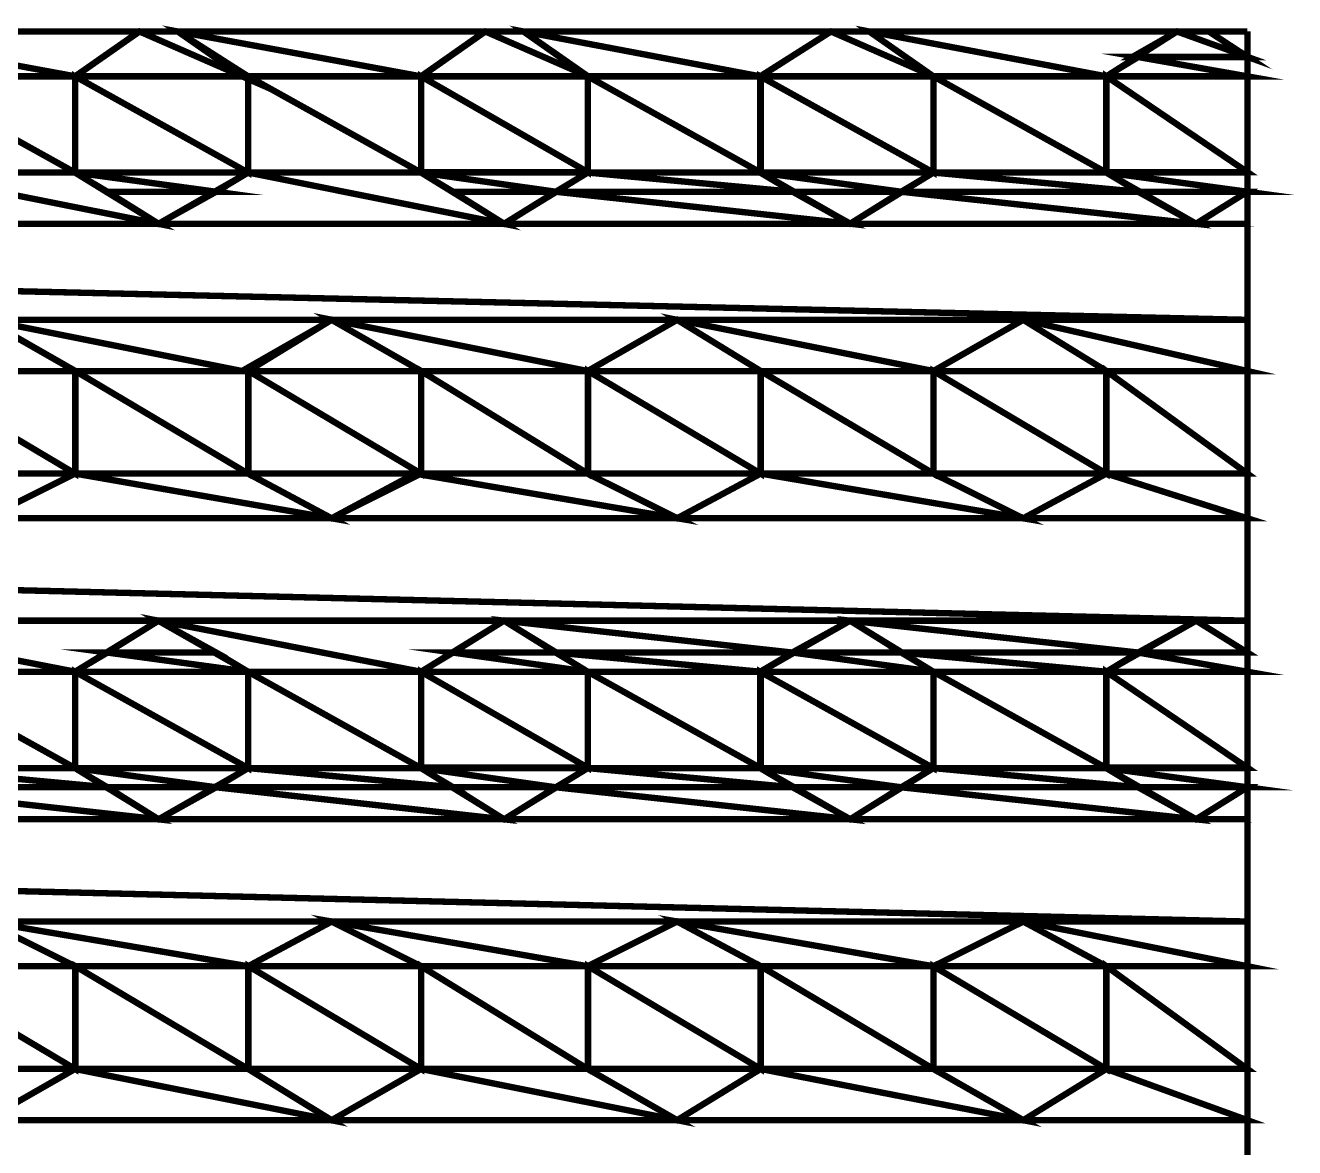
# Model space of a CAD drawing. Header units: metres. Extents: x -593 to 248, y 430 to 1024.
# Drawn here: x -393.83 to -385.42, y 551.01 to 558.44 of the extents above; entities that cross this region are included whole.
import ezdxf

# ---------------------------------------------------------------- set-up
doc = ezdxf.new("R2010")
doc.units = ezdxf.units.M
doc.header["$MEASUREMENT"] = 0
for name, color, linetype in [('C00-00-00-BLACK', 7, 'Continuous'), ('C62-64-65', 252, 'Continuous'), ('C93-95-97', 253, 'Continuous')]:
    doc.layers.add(name, color=color, linetype=linetype)

msp = doc.modelspace()

# ---------------------------------------------------------------- linework, layer by layer
at = {"layer": 'C00-00-00-BLACK', "const_width": 0.0423}
for points in [[(-413.0908, 558.3948), (-385.7358, 558.3948)], [(-393.4988, 558.0978), (-393.0738, 558.3948)], [(-392.8188, 558.3948), (-392.3528, 558.0978)], [(-391.2078, 558.0978), (-390.7848, 558.3948)], [(-390.5268, 558.3948), (-390.1038, 558.0978)], [(-388.9588, 558.0978), (-388.4928, 558.3948)], [(-388.2398, 558.3948), (-387.8148, 558.0978)], [(-386.6698, 558.0978), (-386.2018, 558.3948)], [(-385.9908, 558.3948), (-385.7358, 558.2258)], [(-385.7358, 558.3948), (-385.7358, 544.9138)], [(-393.4988, 558.0978), (-393.4988, 557.4608)], [(-392.3528, 558.0978), (-392.3528, 557.4608)], [(-391.2078, 558.0978), (-391.2078, 557.4608)], [(-390.1038, 558.0978), (-390.1038, 557.4608)], [(-388.9588, 558.0978), (-388.9588, 557.4608)], [(-387.8148, 558.0978), (-387.8148, 557.4608)], [(-386.6698, 558.0978), (-386.6698, 557.4608)], [(-393.4988, 557.4608), (-392.9458, 557.1218)], [(-392.9458, 557.1218), (-392.3528, 557.4608)], [(-391.2078, 557.4608), (-390.6578, 557.1218)], [(-390.6578, 557.1218), (-390.1038, 557.4608)], [(-388.9588, 557.4608), (-388.3668, 557.1218)], [(-388.3668, 557.1218), (-387.8148, 557.4608)], [(-386.6698, 557.4608), (-386.0748, 557.1218)], [(-386.0748, 557.1218), (-385.7358, 557.3338)], [(-394.0918, 556.4858), (-393.4988, 556.1468)], [(-392.3528, 556.1468), (-391.7998, 556.4858)], [(-391.7998, 556.4858), (-391.2078, 556.1468)], [(-390.1038, 556.1468), (-389.5118, 556.4858)], [(-389.5118, 556.4858), (-388.9588, 556.1468)], [(-387.8148, 556.1468), (-387.2198, 556.4858)], [(-387.2198, 556.4858), (-386.6698, 556.1468)], [(-393.4988, 556.1468), (-393.4988, 555.4678)], [(-392.3528, 556.1468), (-392.3528, 555.4678)], [(-391.2078, 556.1468), (-391.2078, 555.4678)], [(-390.1038, 556.1468), (-390.1038, 555.4678)], [(-388.9588, 556.1468), (-388.9588, 555.4678)], [(-387.8148, 556.1468), (-387.8148, 555.4678)], [(-386.6698, 556.1468), (-386.6698, 555.4678)], [(-394.0918, 555.1718), (-393.4988, 555.4678)], [(-392.3528, 555.4678), (-391.7998, 555.1718)], [(-391.7998, 555.1718), (-391.2078, 555.4678)], [(-390.1038, 555.4678), (-389.5118, 555.1718)], [(-389.5118, 555.1718), (-388.9588, 555.4678)], [(-387.8148, 555.4678), (-387.2198, 555.1718)], [(-387.2198, 555.1718), (-386.6698, 555.4678)], [(-393.4988, 554.1558), (-392.9458, 554.4938)], [(-392.9458, 554.4938), (-392.3528, 554.1558)], [(-391.2078, 554.1558), (-390.6578, 554.4938)], [(-390.6578, 554.4938), (-390.1038, 554.1558)], [(-388.9588, 554.1558), (-388.3668, 554.4938)], [(-388.3668, 554.4938), (-387.8148, 554.1558)], [(-386.6698, 554.1558), (-386.0748, 554.4938)], [(-386.0748, 554.4938), (-385.7358, 554.2828)], [(-393.4988, 554.1558), (-393.4988, 553.5178)], [(-392.3528, 554.1558), (-392.3528, 553.5178)], [(-391.2078, 554.1558), (-391.2078, 553.5178)], [(-390.1038, 554.1558), (-390.1038, 553.5178)], [(-388.9588, 554.1558), (-388.9588, 553.5178)], [(-387.8148, 554.1558), (-387.8148, 553.5178)], [(-386.6698, 554.1558), (-386.6698, 553.5178)], [(-393.4988, 553.5178), (-392.9458, 553.1788)], [(-392.9458, 553.1788), (-392.3528, 553.5178)], [(-391.2078, 553.5178), (-390.6578, 553.1788)], [(-390.6578, 553.1788), (-390.1038, 553.5178)], [(-388.9588, 553.5178), (-388.3668, 553.1788)], [(-388.3668, 553.1788), (-387.8148, 553.5178)], [(-386.6698, 553.5178), (-386.0748, 553.1788)], [(-386.0748, 553.1788), (-385.7358, 553.3908)], [(-394.0918, 552.5018), (-393.4988, 552.2058)], [(-392.3528, 552.2058), (-391.7998, 552.5018)], [(-391.7998, 552.5018), (-391.2078, 552.2058)], [(-390.1038, 552.2058), (-389.5118, 552.5018)], [(-389.5118, 552.5018), (-388.9588, 552.2058)], [(-387.8148, 552.2058), (-387.2198, 552.5018)], [(-387.2198, 552.5018), (-386.6698, 552.2058)], [(-393.4988, 552.2058), (-393.4988, 551.5258)], [(-392.3528, 552.2058), (-392.3528, 551.5258)], [(-391.2078, 552.2058), (-391.2078, 551.5258)], [(-390.1038, 552.2058), (-390.1038, 551.5258)], [(-388.9588, 552.2058), (-388.9588, 551.5258)], [(-387.8148, 552.2058), (-387.8148, 551.5258)], [(-386.6698, 552.2058), (-386.6698, 551.5258)], [(-394.0918, 551.1868), (-393.4988, 551.5258)], [(-392.3528, 551.5258), (-391.7998, 551.1868)], [(-391.7998, 551.1868), (-391.2078, 551.5258)], [(-390.1038, 551.5258), (-389.5118, 551.1868)], [(-389.5118, 551.1868), (-388.9588, 551.5258)], [(-387.8148, 551.5258), (-387.2198, 551.1868)], [(-387.2198, 551.1868), (-386.6698, 551.5258)]]:
    msp.add_lwpolyline(points, dxfattribs=at)
at = {"layer": 'C62-64-65', "const_width": 0.0423}
for points in [[(-393.0718, 558.3948), (-392.3928, 558.0978), (-393.4968, 558.0978), (-393.0718, 558.3948)], [(-392.8188, 558.3948), (-393.0718, 558.3948), (-392.3928, 558.0978), (-392.8188, 558.3948)], [(-390.7818, 558.3948), (-390.1018, 558.0978), (-391.2048, 558.0978), (-390.7818, 558.3948)], [(-390.5268, 558.3948), (-390.7818, 558.3948), (-390.1018, 558.0978), (-390.5268, 558.3948)], [(-388.4928, 558.3948), (-387.8148, 558.0978), (-388.9618, 558.0978), (-388.4928, 558.3948)], [(-388.2398, 558.3948), (-388.4928, 558.3948), (-387.8148, 558.0978), (-388.2398, 558.3948)], [(-386.2018, 558.3948), (-385.7328, 558.2258), (-386.4978, 558.2258), (-386.2018, 558.3948)], [(-385.9908, 558.3948), (-386.2018, 558.3948), (-385.7328, 558.2258), (-385.9908, 558.3948)], [(-386.4588, 558.2258), (-385.7358, 558.0978), (-386.6698, 558.0978), (-386.4588, 558.2258)], [(-385.7358, 558.2258), (-386.4588, 558.2258), (-385.7358, 558.0978), (-385.7358, 558.2258)], [(-392.3528, 558.0978), (-393.4988, 558.0978), (-392.3528, 557.4608), (-392.3528, 558.0978)], [(-393.4988, 558.0978), (-392.3528, 557.4608), (-393.4988, 557.4608), (-393.4988, 558.0978)], [(-390.1038, 558.0978), (-391.2078, 558.0978), (-390.1038, 557.4638), (-390.1038, 558.0978)], [(-391.2078, 558.0978), (-390.1038, 557.4638), (-391.2078, 557.4638), (-391.2078, 558.0978)], [(-387.8148, 558.0978), (-388.9618, 558.0978), (-387.8148, 557.4608), (-387.8148, 558.0978)], [(-388.9618, 558.0978), (-387.8148, 557.4608), (-388.9618, 557.4608), (-388.9618, 558.0978)], [(-385.7358, 558.0978), (-386.6698, 558.0978), (-385.7358, 557.4638), (-385.7358, 558.0978)], [(-386.6698, 558.0978), (-385.7358, 557.4638), (-386.6698, 557.4638), (-386.6698, 558.0978)], [(-393.4988, 557.4608), (-392.5648, 557.3338), (-393.2848, 557.3338), (-393.4988, 557.4608)], [(-391.2078, 557.4608), (-390.3158, 557.3338), (-390.9958, 557.3338), (-391.2078, 557.4608)], [(-388.9618, 557.4608), (-388.0278, 557.3338), (-388.7468, 557.3338), (-388.9618, 557.4608)], [(-386.6698, 557.4608), (-386.4588, 557.3338), (-385.7358, 557.3338), (-386.6698, 557.4608)], [(-392.3528, 557.4608), (-393.4988, 557.4608), (-392.5648, 557.3338), (-392.3528, 557.4608)], [(-390.1038, 557.4608), (-391.2078, 557.4608), (-390.3158, 557.3338), (-390.1038, 557.4608)], [(-387.8148, 557.4608), (-388.9618, 557.4608), (-388.0278, 557.3338), (-387.8148, 557.4608)], [(-386.6698, 557.4608), (-385.7358, 557.4608), (-385.7358, 557.3338), (-386.6698, 557.4608)], [(-393.2848, 557.3338), (-392.5648, 557.3338), (-392.9458, 557.1218), (-393.2848, 557.3338)], [(-390.9958, 557.3338), (-390.3158, 557.3338), (-390.6578, 557.1218), (-390.9958, 557.3338)], [(-388.7468, 557.3338), (-388.0278, 557.3338), (-388.3668, 557.1218), (-388.7468, 557.3338)], [(-386.4588, 557.3338), (-385.7358, 557.3338), (-386.0768, 557.1218), (-386.4588, 557.3338)], [(-394.0918, 556.4858), (-393.4988, 556.1468), (-394.6418, 556.1468), (-394.0918, 556.4858)], [(-391.7998, 556.4858), (-391.2078, 556.1468), (-392.3528, 556.1468), (-391.7998, 556.4858)], [(-389.5118, 556.4858), (-388.9588, 556.1468), (-390.1038, 556.1468), (-389.5118, 556.4858)], [(-387.2198, 556.4858), (-386.6698, 556.1468), (-387.8148, 556.1468), (-387.2198, 556.4858)], [(-393.4988, 556.1468), (-394.6418, 556.1468), (-393.4988, 555.4678), (-393.4988, 556.1468)], [(-394.6418, 556.1468), (-393.4988, 555.4678), (-394.6418, 555.4678), (-394.6418, 556.1468)], [(-391.2078, 556.1468), (-392.3498, 556.1468), (-391.2078, 555.4678), (-391.2078, 556.1468)], [(-392.3498, 556.1468), (-391.2078, 555.4678), (-392.3498, 555.4678), (-392.3498, 556.1468)], [(-388.9588, 556.1468), (-390.1018, 556.1468), (-388.9588, 555.4678), (-388.9588, 556.1468)], [(-390.1018, 556.1468), (-388.9588, 555.4678), (-390.1018, 555.4678), (-390.1018, 556.1468)], [(-387.8148, 556.1468), (-386.6698, 556.1468), (-386.6698, 555.4678), (-387.8148, 556.1468)], [(-387.8148, 556.1468), (-387.8148, 555.4678), (-386.6698, 555.4678), (-387.8148, 556.1468)], [(-394.6418, 555.4678), (-393.4988, 555.4678), (-394.0918, 555.1718), (-394.6418, 555.4678)], [(-392.3528, 555.4678), (-391.2078, 555.4678), (-391.7998, 555.1718), (-392.3528, 555.4678)], [(-390.1038, 555.4678), (-388.9588, 555.4678), (-389.5118, 555.1718), (-390.1038, 555.4678)], [(-387.8148, 555.4678), (-386.6698, 555.4678), (-387.2198, 555.1718), (-387.8148, 555.4678)], [(-392.9458, 554.4938), (-392.5648, 554.2828), (-393.2848, 554.2828), (-392.9458, 554.4938)], [(-390.6578, 554.4938), (-390.3158, 554.2828), (-390.9958, 554.2828), (-390.6578, 554.4938)], [(-388.3668, 554.4938), (-388.0278, 554.2828), (-388.7468, 554.2828), (-388.3668, 554.4938)], [(-386.0748, 554.4938), (-385.7358, 554.2828), (-386.4588, 554.2828), (-386.0748, 554.4938)], [(-392.5648, 554.2828), (-393.2848, 554.2828), (-392.3528, 554.1558), (-392.5648, 554.2828)], [(-393.2848, 554.2828), (-392.3528, 554.1558), (-393.4988, 554.1558), (-393.2848, 554.2828)], [(-390.3158, 554.2828), (-390.9958, 554.2828), (-390.1038, 554.1558), (-390.3158, 554.2828)], [(-390.9958, 554.2828), (-390.1038, 554.1558), (-391.2078, 554.1558), (-390.9958, 554.2828)], [(-388.0278, 554.2828), (-388.7468, 554.2828), (-387.8148, 554.1558), (-388.0278, 554.2828)], [(-388.7468, 554.2828), (-387.8148, 554.1558), (-388.9618, 554.1558), (-388.7468, 554.2828)], [(-386.4588, 554.2828), (-385.7358, 554.1558), (-386.6698, 554.1558), (-386.4588, 554.2828)], [(-385.7358, 554.2828), (-386.4588, 554.2828), (-385.7358, 554.1558), (-385.7358, 554.2828)], [(-392.3528, 554.1558), (-393.4988, 554.1558), (-392.3528, 553.5178), (-392.3528, 554.1558)], [(-393.4988, 554.1558), (-392.3528, 553.5178), (-393.4988, 553.5178), (-393.4988, 554.1558)], [(-390.1038, 554.1558), (-391.2078, 554.1558), (-390.1038, 553.5208), (-390.1038, 554.1558)], [(-391.2078, 554.1558), (-390.1038, 553.5208), (-391.2078, 553.5208), (-391.2078, 554.1558)], [(-387.8148, 554.1558), (-388.9618, 554.1558), (-387.8148, 553.5178), (-387.8148, 554.1558)], [(-388.9618, 554.1558), (-387.8148, 553.5178), (-388.9618, 553.5178), (-388.9618, 554.1558)], [(-385.7358, 554.1558), (-386.6698, 554.1558), (-385.7358, 553.5208), (-385.7358, 554.1558)], [(-386.6698, 554.1558), (-385.7358, 553.5208), (-386.6698, 553.5208), (-386.6698, 554.1558)], [(-393.4988, 553.5178), (-392.5648, 553.3908), (-393.2848, 553.3908), (-393.4988, 553.5178)], [(-391.2078, 553.5178), (-390.3158, 553.3908), (-390.9958, 553.3908), (-391.2078, 553.5178)], [(-388.9618, 553.5178), (-388.0278, 553.3908), (-388.7468, 553.3908), (-388.9618, 553.5178)], [(-386.6698, 553.5178), (-386.4588, 553.3908), (-385.7358, 553.3908), (-386.6698, 553.5178)], [(-392.3528, 553.5178), (-393.4988, 553.5178), (-392.5648, 553.3908), (-392.3528, 553.5178)], [(-390.1038, 553.5178), (-391.2078, 553.5178), (-390.3158, 553.3908), (-390.1038, 553.5178)], [(-387.8148, 553.5178), (-388.9618, 553.5178), (-388.0278, 553.3908), (-387.8148, 553.5178)], [(-386.6698, 553.5178), (-385.7358, 553.5178), (-385.7358, 553.3908), (-386.6698, 553.5178)], [(-393.2848, 553.3908), (-392.5648, 553.3908), (-392.9458, 553.1788), (-393.2848, 553.3908)], [(-390.9958, 553.3908), (-390.3158, 553.3908), (-390.6578, 553.1788), (-390.9958, 553.3908)], [(-388.7468, 553.3908), (-388.0278, 553.3908), (-388.3668, 553.1788), (-388.7468, 553.3908)], [(-386.4588, 553.3908), (-385.7358, 553.3908), (-386.0768, 553.1788), (-386.4588, 553.3908)], [(-394.0918, 552.5018), (-393.4988, 552.2058), (-394.6418, 552.2058), (-394.0918, 552.5018)], [(-391.7998, 552.5018), (-391.2078, 552.2058), (-392.3528, 552.2058), (-391.7998, 552.5018)], [(-389.5118, 552.5018), (-388.9588, 552.2058), (-390.1038, 552.2058), (-389.5118, 552.5018)], [(-387.2198, 552.5018), (-386.6698, 552.2058), (-387.8148, 552.2058), (-387.2198, 552.5018)], [(-393.4988, 552.2058), (-394.6418, 552.2058), (-393.4988, 551.5258), (-393.4988, 552.2058)], [(-394.6418, 552.2058), (-393.4988, 551.5258), (-394.6418, 551.5258), (-394.6418, 552.2058)], [(-391.2078, 552.2058), (-392.3498, 552.2058), (-391.2078, 551.5258), (-391.2078, 552.2058)], [(-392.3498, 552.2058), (-391.2078, 551.5258), (-392.3498, 551.5258), (-392.3498, 552.2058)], [(-388.9588, 552.2058), (-390.1018, 552.2058), (-388.9588, 551.5258), (-388.9588, 552.2058)], [(-390.1018, 552.2058), (-388.9588, 551.5258), (-390.1018, 551.5258), (-390.1018, 552.2058)], [(-387.8148, 552.2058), (-386.6698, 552.2058), (-386.6698, 551.5258), (-387.8148, 552.2058)], [(-387.8148, 552.2058), (-387.8148, 551.5258), (-386.6698, 551.5258), (-387.8148, 552.2058)], [(-394.6418, 551.5258), (-393.4988, 551.5258), (-394.0918, 551.1868), (-394.6418, 551.5258)], [(-392.3528, 551.5258), (-391.2078, 551.5258), (-391.7998, 551.1868), (-392.3528, 551.5258)], [(-390.1038, 551.5258), (-388.9588, 551.5258), (-389.5118, 551.1868), (-390.1038, 551.5258)], [(-387.8148, 551.5258), (-386.6698, 551.5258), (-387.2198, 551.1868), (-387.8148, 551.5258)]]:
    msp.add_lwpolyline(points, close=True, dxfattribs=at)
at = {"layer": 'C62-64-65'}
for points in [[(-393.0718, 558.3948), (-392.3928, 558.0978), (-393.4968, 558.0978), (-393.0718, 558.3948)], [(-392.8188, 558.3948), (-393.0718, 558.3948), (-392.3928, 558.0978), (-392.8188, 558.3948)], [(-390.7818, 558.3948), (-390.1018, 558.0978), (-391.2048, 558.0978), (-390.7818, 558.3948)], [(-390.5268, 558.3948), (-390.7818, 558.3948), (-390.1018, 558.0978), (-390.5268, 558.3948)], [(-388.4928, 558.3948), (-387.8148, 558.0978), (-388.9618, 558.0978), (-388.4928, 558.3948)], [(-388.2398, 558.3948), (-388.4928, 558.3948), (-387.8148, 558.0978), (-388.2398, 558.3948)], [(-386.2018, 558.3948), (-385.7328, 558.2258), (-386.4978, 558.2258), (-386.2018, 558.3948)], [(-385.9908, 558.3948), (-386.2018, 558.3948), (-385.7328, 558.2258), (-385.9908, 558.3948)], [(-386.4588, 558.2258), (-385.7358, 558.0978), (-386.6698, 558.0978), (-386.4588, 558.2258)], [(-385.7358, 558.2258), (-386.4588, 558.2258), (-385.7358, 558.0978), (-385.7358, 558.2258)], [(-392.3528, 558.0978), (-393.4988, 558.0978), (-392.3528, 557.4608), (-392.3528, 558.0978)], [(-393.4988, 558.0978), (-392.3528, 557.4608), (-393.4988, 557.4608), (-393.4988, 558.0978)], [(-390.1038, 558.0978), (-391.2078, 558.0978), (-390.1038, 557.4638), (-390.1038, 558.0978)], [(-391.2078, 558.0978), (-390.1038, 557.4638), (-391.2078, 557.4638), (-391.2078, 558.0978)], [(-387.8148, 558.0978), (-388.9618, 558.0978), (-387.8148, 557.4608), (-387.8148, 558.0978)], [(-388.9618, 558.0978), (-387.8148, 557.4608), (-388.9618, 557.4608), (-388.9618, 558.0978)], [(-385.7358, 558.0978), (-386.6698, 558.0978), (-385.7358, 557.4638), (-385.7358, 558.0978)], [(-386.6698, 558.0978), (-385.7358, 557.4638), (-386.6698, 557.4638), (-386.6698, 558.0978)], [(-392.3528, 557.4608), (-393.4988, 557.4608), (-392.5648, 557.3338), (-392.3528, 557.4608)], [(-393.4988, 557.4608), (-392.5648, 557.3338), (-393.2848, 557.3338), (-393.4988, 557.4608)], [(-390.1038, 557.4608), (-391.2078, 557.4608), (-390.3158, 557.3338), (-390.1038, 557.4608)], [(-391.2078, 557.4608), (-390.3158, 557.3338), (-390.9958, 557.3338), (-391.2078, 557.4608)], [(-387.8148, 557.4608), (-388.9618, 557.4608), (-388.0278, 557.3338), (-387.8148, 557.4608)], [(-388.9618, 557.4608), (-388.0278, 557.3338), (-388.7468, 557.3338), (-388.9618, 557.4608)], [(-386.6698, 557.4608), (-386.4588, 557.3338), (-385.7358, 557.3338), (-386.6698, 557.4608)], [(-386.6698, 557.4608), (-385.7358, 557.4608), (-385.7358, 557.3338), (-386.6698, 557.4608)], [(-393.2848, 557.3338), (-392.5648, 557.3338), (-392.9458, 557.1218), (-393.2848, 557.3338)], [(-390.9958, 557.3338), (-390.3158, 557.3338), (-390.6578, 557.1218), (-390.9958, 557.3338)], [(-388.7468, 557.3338), (-388.0278, 557.3338), (-388.3668, 557.1218), (-388.7468, 557.3338)], [(-386.4588, 557.3338), (-385.7358, 557.3338), (-386.0768, 557.1218), (-386.4588, 557.3338)], [(-394.0918, 556.4858), (-393.4988, 556.1468), (-394.6418, 556.1468), (-394.0918, 556.4858)], [(-391.7998, 556.4858), (-391.2078, 556.1468), (-392.3528, 556.1468), (-391.7998, 556.4858)], [(-389.5118, 556.4858), (-388.9588, 556.1468), (-390.1038, 556.1468), (-389.5118, 556.4858)], [(-387.2198, 556.4858), (-386.6698, 556.1468), (-387.8148, 556.1468), (-387.2198, 556.4858)], [(-393.4988, 556.1468), (-394.6418, 556.1468), (-393.4988, 555.4678), (-393.4988, 556.1468)], [(-394.6418, 556.1468), (-393.4988, 555.4678), (-394.6418, 555.4678), (-394.6418, 556.1468)], [(-391.2078, 556.1468), (-392.3498, 556.1468), (-391.2078, 555.4678), (-391.2078, 556.1468)], [(-392.3498, 556.1468), (-391.2078, 555.4678), (-392.3498, 555.4678), (-392.3498, 556.1468)], [(-388.9588, 556.1468), (-390.1018, 556.1468), (-388.9588, 555.4678), (-388.9588, 556.1468)], [(-390.1018, 556.1468), (-388.9588, 555.4678), (-390.1018, 555.4678), (-390.1018, 556.1468)], [(-387.8148, 556.1468), (-387.8148, 555.4678), (-386.6698, 555.4678), (-387.8148, 556.1468)], [(-387.8148, 556.1468), (-386.6698, 556.1468), (-386.6698, 555.4678), (-387.8148, 556.1468)], [(-394.6418, 555.4678), (-393.4988, 555.4678), (-394.0918, 555.1718), (-394.6418, 555.4678)], [(-392.3528, 555.4678), (-391.2078, 555.4678), (-391.7998, 555.1718), (-392.3528, 555.4678)], [(-390.1038, 555.4678), (-388.9588, 555.4678), (-389.5118, 555.1718), (-390.1038, 555.4678)], [(-387.8148, 555.4678), (-386.6698, 555.4678), (-387.2198, 555.1718), (-387.8148, 555.4678)], [(-392.9458, 554.4938), (-392.5648, 554.2828), (-393.2848, 554.2828), (-392.9458, 554.4938)], [(-390.6578, 554.4938), (-390.3158, 554.2828), (-390.9958, 554.2828), (-390.6578, 554.4938)], [(-388.3668, 554.4938), (-388.0278, 554.2828), (-388.7468, 554.2828), (-388.3668, 554.4938)], [(-386.0748, 554.4938), (-385.7358, 554.2828), (-386.4588, 554.2828), (-386.0748, 554.4938)], [(-393.2848, 554.2828), (-392.3528, 554.1558), (-393.4988, 554.1558), (-393.2848, 554.2828)], [(-392.5648, 554.2828), (-393.2848, 554.2828), (-392.3528, 554.1558), (-392.5648, 554.2828)], [(-390.9958, 554.2828), (-390.1038, 554.1558), (-391.2078, 554.1558), (-390.9958, 554.2828)], [(-390.3158, 554.2828), (-390.9958, 554.2828), (-390.1038, 554.1558), (-390.3158, 554.2828)], [(-388.7468, 554.2828), (-387.8148, 554.1558), (-388.9618, 554.1558), (-388.7468, 554.2828)], [(-388.0278, 554.2828), (-388.7468, 554.2828), (-387.8148, 554.1558), (-388.0278, 554.2828)], [(-386.4588, 554.2828), (-385.7358, 554.1558), (-386.6698, 554.1558), (-386.4588, 554.2828)], [(-385.7358, 554.2828), (-386.4588, 554.2828), (-385.7358, 554.1558), (-385.7358, 554.2828)], [(-392.3528, 554.1558), (-393.4988, 554.1558), (-392.3528, 553.5178), (-392.3528, 554.1558)], [(-393.4988, 554.1558), (-392.3528, 553.5178), (-393.4988, 553.5178), (-393.4988, 554.1558)], [(-390.1038, 554.1558), (-391.2078, 554.1558), (-390.1038, 553.5208), (-390.1038, 554.1558)], [(-391.2078, 554.1558), (-390.1038, 553.5208), (-391.2078, 553.5208), (-391.2078, 554.1558)], [(-387.8148, 554.1558), (-388.9618, 554.1558), (-387.8148, 553.5178), (-387.8148, 554.1558)], [(-388.9618, 554.1558), (-387.8148, 553.5178), (-388.9618, 553.5178), (-388.9618, 554.1558)], [(-385.7358, 554.1558), (-386.6698, 554.1558), (-385.7358, 553.5208), (-385.7358, 554.1558)], [(-386.6698, 554.1558), (-385.7358, 553.5208), (-386.6698, 553.5208), (-386.6698, 554.1558)], [(-392.3528, 553.5178), (-393.4988, 553.5178), (-392.5648, 553.3908), (-392.3528, 553.5178)], [(-393.4988, 553.5178), (-392.5648, 553.3908), (-393.2848, 553.3908), (-393.4988, 553.5178)], [(-390.1038, 553.5178), (-391.2078, 553.5178), (-390.3158, 553.3908), (-390.1038, 553.5178)], [(-391.2078, 553.5178), (-390.3158, 553.3908), (-390.9958, 553.3908), (-391.2078, 553.5178)], [(-387.8148, 553.5178), (-388.9618, 553.5178), (-388.0278, 553.3908), (-387.8148, 553.5178)], [(-388.9618, 553.5178), (-388.0278, 553.3908), (-388.7468, 553.3908), (-388.9618, 553.5178)], [(-386.6698, 553.5178), (-386.4588, 553.3908), (-385.7358, 553.3908), (-386.6698, 553.5178)], [(-386.6698, 553.5178), (-385.7358, 553.5178), (-385.7358, 553.3908), (-386.6698, 553.5178)], [(-393.2848, 553.3908), (-392.5648, 553.3908), (-392.9458, 553.1788), (-393.2848, 553.3908)], [(-390.9958, 553.3908), (-390.3158, 553.3908), (-390.6578, 553.1788), (-390.9958, 553.3908)], [(-388.7468, 553.3908), (-388.0278, 553.3908), (-388.3668, 553.1788), (-388.7468, 553.3908)], [(-386.4588, 553.3908), (-385.7358, 553.3908), (-386.0768, 553.1788), (-386.4588, 553.3908)], [(-394.0918, 552.5018), (-393.4988, 552.2058), (-394.6418, 552.2058), (-394.0918, 552.5018)], [(-391.7998, 552.5018), (-391.2078, 552.2058), (-392.3528, 552.2058), (-391.7998, 552.5018)], [(-389.5118, 552.5018), (-388.9588, 552.2058), (-390.1038, 552.2058), (-389.5118, 552.5018)], [(-387.2198, 552.5018), (-386.6698, 552.2058), (-387.8148, 552.2058), (-387.2198, 552.5018)], [(-393.4988, 552.2058), (-394.6418, 552.2058), (-393.4988, 551.5258), (-393.4988, 552.2058)], [(-394.6418, 552.2058), (-393.4988, 551.5258), (-394.6418, 551.5258), (-394.6418, 552.2058)], [(-391.2078, 552.2058), (-392.3498, 552.2058), (-391.2078, 551.5258), (-391.2078, 552.2058)], [(-392.3498, 552.2058), (-391.2078, 551.5258), (-392.3498, 551.5258), (-392.3498, 552.2058)], [(-388.9588, 552.2058), (-390.1018, 552.2058), (-388.9588, 551.5258), (-388.9588, 552.2058)], [(-390.1018, 552.2058), (-388.9588, 551.5258), (-390.1018, 551.5258), (-390.1018, 552.2058)], [(-387.8148, 552.2058), (-387.8148, 551.5258), (-386.6698, 551.5258), (-387.8148, 552.2058)], [(-387.8148, 552.2058), (-386.6698, 552.2058), (-386.6698, 551.5258), (-387.8148, 552.2058)], [(-394.6418, 551.5258), (-393.4988, 551.5258), (-394.0918, 551.1868), (-394.6418, 551.5258)], [(-392.3528, 551.5258), (-391.2078, 551.5258), (-391.7998, 551.1868), (-392.3528, 551.5258)], [(-390.1038, 551.5258), (-388.9588, 551.5258), (-389.5118, 551.1868), (-390.1038, 551.5258)], [(-387.8148, 551.5258), (-386.6698, 551.5258), (-387.2198, 551.1868), (-387.8148, 551.5258)]]:
    msp.add_lwpolyline(points, close=True, dxfattribs=at)
at = {"layer": 'C93-95-97', "const_width": 0.0423}
for points in [[(-393.0738, 558.3948), (-395.1078, 558.3948), (-393.4968, 558.0978), (-393.0738, 558.3948)], [(-395.1078, 558.3948), (-393.4968, 558.0978), (-394.6418, 558.0978), (-395.1078, 558.3948)], [(-390.7848, 558.3948), (-392.8188, 558.3948), (-391.2078, 558.0978), (-390.7848, 558.3948)], [(-392.8188, 558.3948), (-391.2078, 558.0978), (-392.3528, 558.0978), (-392.8188, 558.3948)], [(-388.4928, 558.3948), (-390.5298, 558.3948), (-388.9618, 558.0978), (-388.4928, 558.3948)], [(-390.5298, 558.3948), (-388.9618, 558.0978), (-390.1068, 558.0978), (-390.5298, 558.3948)], [(-386.2018, 558.3948), (-388.2398, 558.3948), (-386.6698, 558.0978), (-386.2018, 558.3948)], [(-388.2398, 558.3948), (-386.6698, 558.0978), (-387.8148, 558.0978), (-388.2398, 558.3948)], [(-393.4988, 558.0978), (-394.6448, 558.0978), (-393.4988, 557.4608), (-393.4988, 558.0978)], [(-394.6448, 558.0978), (-393.4988, 557.4608), (-394.6448, 557.4608), (-394.6448, 558.0978)], [(-391.2078, 558.0978), (-392.3528, 558.0978), (-391.2078, 557.4608), (-391.2078, 558.0978)], [(-392.3528, 558.0978), (-391.2078, 557.4608), (-392.3528, 557.4608), (-392.3528, 558.0978)], [(-388.9588, 558.0978), (-390.1038, 558.0978), (-388.9588, 557.4608), (-388.9588, 558.0978)], [(-390.1038, 558.0978), (-388.9588, 557.4608), (-390.1038, 557.4608), (-390.1038, 558.0978)], [(-386.6698, 558.0978), (-387.8148, 558.0978), (-386.6698, 557.4608), (-386.6698, 558.0978)], [(-387.8148, 558.0978), (-386.6698, 557.4608), (-387.8148, 557.4608), (-387.8148, 558.0978)], [(-394.6448, 557.4608), (-392.9478, 557.1218), (-395.2368, 557.1218), (-394.6448, 557.4608)], [(-393.4988, 557.4608), (-394.6448, 557.4608), (-392.9478, 557.1218), (-393.4988, 557.4608)], [(-392.3528, 557.4608), (-390.6578, 557.1218), (-392.9458, 557.1218), (-392.3528, 557.4608)], [(-391.2078, 557.4608), (-392.3528, 557.4608), (-390.6578, 557.1218), (-391.2078, 557.4608)], [(-388.9588, 557.4608), (-390.1038, 557.4608), (-388.7468, 557.3338), (-388.9588, 557.4608)], [(-390.1038, 557.4608), (-388.7468, 557.3338), (-390.3158, 557.3338), (-390.1038, 557.4608)], [(-386.6698, 557.4608), (-387.8148, 557.4608), (-386.4588, 557.3338), (-386.6698, 557.4608)], [(-387.8148, 557.4608), (-386.4588, 557.3338), (-388.0278, 557.3338), (-387.8148, 557.4608)], [(-390.3158, 557.3338), (-388.3638, 557.1218), (-390.6548, 557.1218), (-390.3158, 557.3338)], [(-388.7468, 557.3338), (-390.3158, 557.3338), (-388.3638, 557.1218), (-388.7468, 557.3338)], [(-388.0278, 557.3338), (-386.0748, 557.1218), (-388.3668, 557.1218), (-388.0278, 557.3338)], [(-386.4588, 557.3338), (-388.0278, 557.3338), (-386.0748, 557.1218), (-386.4588, 557.3338)], [(-385.7358, 557.3338), (-385.7358, 557.1218), (-386.0748, 557.1218), (-385.7358, 557.3338)], [(-413.0908, 557.1218), (-385.7358, 556.4858), (-413.0908, 556.4858), (-413.0908, 557.1218)], [(-385.7358, 557.1218), (-413.0908, 557.1218), (-385.7358, 556.4858), (-385.7358, 557.1218)], [(-391.7998, 556.4858), (-394.0888, 556.4858), (-392.3928, 556.1468), (-391.7998, 556.4858)], [(-394.0888, 556.4858), (-392.3928, 556.1468), (-393.4968, 556.1468), (-394.0888, 556.4858)], [(-389.5118, 556.4858), (-391.7998, 556.4858), (-390.1038, 556.1468), (-389.5118, 556.4858)], [(-391.7998, 556.4858), (-390.1038, 556.1468), (-391.2078, 556.1468), (-391.7998, 556.4858)], [(-387.2198, 556.4858), (-389.5118, 556.4858), (-387.8148, 556.1468), (-387.2198, 556.4858)], [(-389.5118, 556.4858), (-387.8148, 556.1468), (-388.9588, 556.1468), (-389.5118, 556.4858)], [(-385.7358, 556.4858), (-387.2198, 556.4858), (-385.7358, 556.1468), (-385.7358, 556.4858)], [(-387.2198, 556.4858), (-385.7358, 556.1468), (-386.6698, 556.1468), (-387.2198, 556.4858)], [(-392.3528, 556.1468), (-393.4968, 556.1468), (-392.3528, 555.4678), (-392.3528, 556.1468)], [(-393.4968, 556.1468), (-392.3528, 555.4678), (-393.4968, 555.4678), (-393.4968, 556.1468)], [(-390.1038, 556.1468), (-391.2078, 556.1468), (-390.1038, 555.4678), (-390.1038, 556.1468)], [(-391.2078, 556.1468), (-390.1038, 555.4678), (-391.2078, 555.4678), (-391.2078, 556.1468)], [(-387.8148, 556.1468), (-388.9588, 556.1468), (-387.8148, 555.4678), (-387.8148, 556.1468)], [(-388.9588, 556.1468), (-387.8148, 555.4678), (-388.9588, 555.4678), (-388.9588, 556.1468)], [(-385.7358, 556.1468), (-386.6698, 556.1468), (-385.7358, 555.4678), (-385.7358, 556.1468)], [(-386.6698, 556.1468), (-385.7358, 555.4678), (-386.6698, 555.4678), (-386.6698, 556.1468)], [(-393.4988, 555.4678), (-391.7998, 555.1718), (-394.0918, 555.1718), (-393.4988, 555.4678)], [(-392.3528, 555.4678), (-393.4988, 555.4678), (-391.7998, 555.1718), (-392.3528, 555.4678)], [(-391.2478, 555.4678), (-389.5088, 555.1718), (-391.7998, 555.1718), (-391.2478, 555.4678)], [(-390.1038, 555.4678), (-391.2478, 555.4678), (-389.5088, 555.1718), (-390.1038, 555.4678)], [(-388.9588, 555.4678), (-387.2198, 555.1718), (-389.5118, 555.1718), (-388.9588, 555.4678)], [(-387.8148, 555.4678), (-388.9588, 555.4678), (-387.2198, 555.1718), (-387.8148, 555.4678)], [(-386.6698, 555.4678), (-385.7358, 555.1718), (-387.2198, 555.1718), (-386.6698, 555.4678)], [(-385.7358, 555.4678), (-386.6698, 555.4678), (-385.7358, 555.1718), (-385.7358, 555.4678)], [(-413.0908, 555.1718), (-385.7358, 554.4938), (-413.0908, 554.4938), (-413.0908, 555.1718)], [(-385.7358, 555.1718), (-413.0908, 555.1718), (-385.7358, 554.4938), (-385.7358, 555.1718)], [(-392.9458, 554.4938), (-395.2368, 554.4938), (-393.4968, 554.1558), (-392.9458, 554.4938)], [(-395.2368, 554.4938), (-393.4968, 554.1558), (-394.6418, 554.1558), (-395.2368, 554.4938)], [(-390.6578, 554.4938), (-392.9478, 554.4938), (-391.2078, 554.1558), (-390.6578, 554.4938)], [(-392.9478, 554.4938), (-391.2078, 554.1558), (-392.3528, 554.1558), (-392.9478, 554.4938)], [(-388.3668, 554.4938), (-390.6578, 554.4938), (-388.7498, 554.2828), (-388.3668, 554.4938)], [(-390.6578, 554.4938), (-388.7498, 554.2828), (-390.3188, 554.2828), (-390.6578, 554.4938)], [(-386.0748, 554.4938), (-388.3668, 554.4938), (-386.4588, 554.2828), (-386.0748, 554.4938)], [(-388.3668, 554.4938), (-386.4588, 554.2828), (-388.0278, 554.2828), (-388.3668, 554.4938)], [(-386.0748, 554.4938), (-385.7358, 554.4938), (-385.7358, 554.2828), (-386.0748, 554.4938)], [(-388.7468, 554.2828), (-390.3158, 554.2828), (-388.9588, 554.1558), (-388.7468, 554.2828)], [(-390.3158, 554.2828), (-388.9588, 554.1558), (-390.1038, 554.1558), (-390.3158, 554.2828)], [(-386.4588, 554.2828), (-388.0278, 554.2828), (-386.6698, 554.1558), (-386.4588, 554.2828)], [(-388.0278, 554.2828), (-386.6698, 554.1558), (-387.8148, 554.1558), (-388.0278, 554.2828)], [(-393.4988, 554.1558), (-394.6448, 554.1558), (-393.4988, 553.5178), (-393.4988, 554.1558)], [(-394.6448, 554.1558), (-393.4988, 553.5178), (-394.6448, 553.5178), (-394.6448, 554.1558)], [(-391.2078, 554.1558), (-392.3528, 554.1558), (-391.2078, 553.5178), (-391.2078, 554.1558)], [(-392.3528, 554.1558), (-391.2078, 553.5178), (-392.3528, 553.5178), (-392.3528, 554.1558)], [(-388.9588, 554.1558), (-390.1038, 554.1558), (-388.9588, 553.5178), (-388.9588, 554.1558)], [(-390.1038, 554.1558), (-388.9588, 553.5178), (-390.1038, 553.5178), (-390.1038, 554.1558)], [(-386.6698, 554.1558), (-387.8148, 554.1558), (-386.6698, 553.5178), (-386.6698, 554.1558)], [(-387.8148, 554.1558), (-386.6698, 553.5178), (-387.8148, 553.5178), (-387.8148, 554.1558)], [(-393.4988, 553.5178), (-394.6448, 553.5178), (-393.2868, 553.3908), (-393.4988, 553.5178)], [(-394.6448, 553.5178), (-393.2868, 553.3908), (-394.8568, 553.3908), (-394.6448, 553.5178)], [(-391.2078, 553.5178), (-392.3528, 553.5178), (-390.9958, 553.3908), (-391.2078, 553.5178)], [(-392.3528, 553.5178), (-390.9958, 553.3908), (-392.5648, 553.3908), (-392.3528, 553.5178)], [(-388.9588, 553.5178), (-390.1038, 553.5178), (-388.7468, 553.3908), (-388.9588, 553.5178)], [(-390.1038, 553.5178), (-388.7468, 553.3908), (-390.3158, 553.3908), (-390.1038, 553.5178)], [(-386.6698, 553.5178), (-387.8148, 553.5178), (-386.4588, 553.3908), (-386.6698, 553.5178)], [(-387.8148, 553.5178), (-386.4588, 553.3908), (-388.0278, 553.3908), (-387.8148, 553.5178)], [(-394.8538, 553.3908), (-392.9458, 553.1788), (-395.2338, 553.1788), (-394.8538, 553.3908)], [(-393.2848, 553.3908), (-394.8538, 553.3908), (-392.9458, 553.1788), (-393.2848, 553.3908)], [(-392.5648, 553.3908), (-390.6578, 553.1788), (-392.9458, 553.1788), (-392.5648, 553.3908)], [(-390.9958, 553.3908), (-392.5648, 553.3908), (-390.6578, 553.1788), (-390.9958, 553.3908)], [(-390.3158, 553.3908), (-388.3638, 553.1788), (-390.6548, 553.1788), (-390.3158, 553.3908)], [(-388.7468, 553.3908), (-390.3158, 553.3908), (-388.3638, 553.1788), (-388.7468, 553.3908)], [(-388.0278, 553.3908), (-386.0748, 553.1788), (-388.3668, 553.1788), (-388.0278, 553.3908)], [(-386.4588, 553.3908), (-388.0278, 553.3908), (-386.0748, 553.1788), (-386.4588, 553.3908)], [(-385.7358, 553.3908), (-385.7358, 553.1788), (-386.0748, 553.1788), (-385.7358, 553.3908)], [(-413.0908, 553.1788), (-385.7358, 552.5018), (-413.0908, 552.5018), (-413.0908, 553.1788)], [(-385.7358, 553.1788), (-413.0908, 553.1788), (-385.7358, 552.5018), (-385.7358, 553.1788)], [(-394.0918, 552.5018), (-392.3528, 552.2058), (-393.4988, 552.2058), (-394.0918, 552.5018)], [(-391.7998, 552.5018), (-390.1038, 552.2058), (-391.2078, 552.2058), (-391.7998, 552.5018)], [(-389.5118, 552.5018), (-387.8148, 552.2058), (-388.9588, 552.2058), (-389.5118, 552.5018)], [(-387.2198, 552.5018), (-385.7358, 552.2058), (-386.6698, 552.2058), (-387.2198, 552.5018)], [(-391.7998, 552.5018), (-394.0918, 552.5018), (-392.3528, 552.2058), (-391.7998, 552.5018)], [(-389.5118, 552.5018), (-391.7998, 552.5018), (-390.1038, 552.2058), (-389.5118, 552.5018)], [(-387.2198, 552.5018), (-389.5118, 552.5018), (-387.8148, 552.2058), (-387.2198, 552.5018)], [(-385.7358, 552.5018), (-387.2198, 552.5018), (-385.7358, 552.2058), (-385.7358, 552.5018)], [(-392.3528, 552.2058), (-393.4968, 552.2058), (-392.3528, 551.5258), (-392.3528, 552.2058)], [(-393.4968, 552.2058), (-392.3528, 551.5258), (-393.4968, 551.5258), (-393.4968, 552.2058)], [(-390.1038, 552.2058), (-391.2078, 552.2058), (-390.1038, 551.5258), (-390.1038, 552.2058)], [(-391.2078, 552.2058), (-390.1038, 551.5258), (-391.2078, 551.5258), (-391.2078, 552.2058)], [(-387.8148, 552.2058), (-388.9588, 552.2058), (-387.8148, 551.5258), (-387.8148, 552.2058)], [(-388.9588, 552.2058), (-387.8148, 551.5258), (-388.9588, 551.5258), (-388.9588, 552.2058)], [(-385.7358, 552.2058), (-386.6698, 552.2058), (-385.7358, 551.5258), (-385.7358, 552.2058)], [(-386.6698, 552.2058), (-385.7358, 551.5258), (-386.6698, 551.5258), (-386.6698, 552.2058)], [(-393.4988, 551.5258), (-391.8028, 551.1868), (-394.0918, 551.1868), (-393.4988, 551.5258)], [(-392.3528, 551.5258), (-393.4988, 551.5258), (-391.8028, 551.1868), (-392.3528, 551.5258)], [(-391.2078, 551.5258), (-389.5118, 551.1868), (-391.7998, 551.1868), (-391.2078, 551.5258)], [(-390.1038, 551.5258), (-391.2078, 551.5258), (-389.5118, 551.1868), (-390.1038, 551.5258)], [(-388.9588, 551.5258), (-387.2198, 551.1868), (-389.5118, 551.1868), (-388.9588, 551.5258)], [(-387.8148, 551.5258), (-388.9588, 551.5258), (-387.2198, 551.1868), (-387.8148, 551.5258)], [(-386.6698, 551.5258), (-385.7358, 551.1868), (-387.2198, 551.1868), (-386.6698, 551.5258)], [(-385.7358, 551.5258), (-386.6698, 551.5258), (-385.7358, 551.1868), (-385.7358, 551.5258)], [(-385.7358, 551.1868), (-413.0908, 551.1868), (-385.7358, 550.5528), (-385.7358, 551.1868)]]:
    msp.add_lwpolyline(points, close=True, dxfattribs=at)
at = {"layer": 'C93-95-97'}
for points in [[(-393.0738, 558.3948), (-395.1078, 558.3948), (-393.4968, 558.0978), (-393.0738, 558.3948)], [(-395.1078, 558.3948), (-393.4968, 558.0978), (-394.6418, 558.0978), (-395.1078, 558.3948)], [(-390.7848, 558.3948), (-392.8188, 558.3948), (-391.2078, 558.0978), (-390.7848, 558.3948)], [(-392.8188, 558.3948), (-391.2078, 558.0978), (-392.3528, 558.0978), (-392.8188, 558.3948)], [(-388.4928, 558.3948), (-390.5298, 558.3948), (-388.9618, 558.0978), (-388.4928, 558.3948)], [(-390.5298, 558.3948), (-388.9618, 558.0978), (-390.1068, 558.0978), (-390.5298, 558.3948)], [(-386.2018, 558.3948), (-388.2398, 558.3948), (-386.6698, 558.0978), (-386.2018, 558.3948)], [(-388.2398, 558.3948), (-386.6698, 558.0978), (-387.8148, 558.0978), (-388.2398, 558.3948)], [(-393.4988, 558.0978), (-394.6448, 558.0978), (-393.4988, 557.4608), (-393.4988, 558.0978)], [(-394.6448, 558.0978), (-393.4988, 557.4608), (-394.6448, 557.4608), (-394.6448, 558.0978)], [(-391.2078, 558.0978), (-392.3528, 558.0978), (-391.2078, 557.4608), (-391.2078, 558.0978)], [(-392.3528, 558.0978), (-391.2078, 557.4608), (-392.3528, 557.4608), (-392.3528, 558.0978)], [(-388.9588, 558.0978), (-390.1038, 558.0978), (-388.9588, 557.4608), (-388.9588, 558.0978)], [(-390.1038, 558.0978), (-388.9588, 557.4608), (-390.1038, 557.4608), (-390.1038, 558.0978)], [(-386.6698, 558.0978), (-387.8148, 558.0978), (-386.6698, 557.4608), (-386.6698, 558.0978)], [(-387.8148, 558.0978), (-386.6698, 557.4608), (-387.8148, 557.4608), (-387.8148, 558.0978)], [(-394.6448, 557.4608), (-392.9478, 557.1218), (-395.2368, 557.1218), (-394.6448, 557.4608)], [(-393.4988, 557.4608), (-394.6448, 557.4608), (-392.9478, 557.1218), (-393.4988, 557.4608)], [(-392.3528, 557.4608), (-390.6578, 557.1218), (-392.9458, 557.1218), (-392.3528, 557.4608)], [(-391.2078, 557.4608), (-392.3528, 557.4608), (-390.6578, 557.1218), (-391.2078, 557.4608)], [(-390.1038, 557.4608), (-388.7468, 557.3338), (-390.3158, 557.3338), (-390.1038, 557.4608)], [(-388.9588, 557.4608), (-390.1038, 557.4608), (-388.7468, 557.3338), (-388.9588, 557.4608)], [(-387.8148, 557.4608), (-386.4588, 557.3338), (-388.0278, 557.3338), (-387.8148, 557.4608)], [(-386.6698, 557.4608), (-387.8148, 557.4608), (-386.4588, 557.3338), (-386.6698, 557.4608)], [(-390.3158, 557.3338), (-388.3638, 557.1218), (-390.6548, 557.1218), (-390.3158, 557.3338)], [(-388.7468, 557.3338), (-390.3158, 557.3338), (-388.3638, 557.1218), (-388.7468, 557.3338)], [(-388.0278, 557.3338), (-386.0748, 557.1218), (-388.3668, 557.1218), (-388.0278, 557.3338)], [(-386.4588, 557.3338), (-388.0278, 557.3338), (-386.0748, 557.1218), (-386.4588, 557.3338)], [(-385.7358, 557.3338), (-385.7358, 557.1218), (-386.0748, 557.1218), (-385.7358, 557.3338)], [(-385.7358, 557.1218), (-413.0908, 557.1218), (-385.7358, 556.4858), (-385.7358, 557.1218)], [(-413.0908, 557.1218), (-385.7358, 556.4858), (-413.0908, 556.4858), (-413.0908, 557.1218)], [(-391.7998, 556.4858), (-394.0888, 556.4858), (-392.3928, 556.1468), (-391.7998, 556.4858)], [(-394.0888, 556.4858), (-392.3928, 556.1468), (-393.4968, 556.1468), (-394.0888, 556.4858)], [(-389.5118, 556.4858), (-391.7998, 556.4858), (-390.1038, 556.1468), (-389.5118, 556.4858)], [(-391.7998, 556.4858), (-390.1038, 556.1468), (-391.2078, 556.1468), (-391.7998, 556.4858)], [(-387.2198, 556.4858), (-389.5118, 556.4858), (-387.8148, 556.1468), (-387.2198, 556.4858)], [(-389.5118, 556.4858), (-387.8148, 556.1468), (-388.9588, 556.1468), (-389.5118, 556.4858)], [(-385.7358, 556.4858), (-387.2198, 556.4858), (-385.7358, 556.1468), (-385.7358, 556.4858)], [(-387.2198, 556.4858), (-385.7358, 556.1468), (-386.6698, 556.1468), (-387.2198, 556.4858)], [(-392.3528, 556.1468), (-393.4968, 556.1468), (-392.3528, 555.4678), (-392.3528, 556.1468)], [(-393.4968, 556.1468), (-392.3528, 555.4678), (-393.4968, 555.4678), (-393.4968, 556.1468)], [(-390.1038, 556.1468), (-391.2078, 556.1468), (-390.1038, 555.4678), (-390.1038, 556.1468)], [(-391.2078, 556.1468), (-390.1038, 555.4678), (-391.2078, 555.4678), (-391.2078, 556.1468)], [(-387.8148, 556.1468), (-388.9588, 556.1468), (-387.8148, 555.4678), (-387.8148, 556.1468)], [(-388.9588, 556.1468), (-387.8148, 555.4678), (-388.9588, 555.4678), (-388.9588, 556.1468)], [(-385.7358, 556.1468), (-386.6698, 556.1468), (-385.7358, 555.4678), (-385.7358, 556.1468)], [(-386.6698, 556.1468), (-385.7358, 555.4678), (-386.6698, 555.4678), (-386.6698, 556.1468)], [(-393.4988, 555.4678), (-391.7998, 555.1718), (-394.0918, 555.1718), (-393.4988, 555.4678)], [(-392.3528, 555.4678), (-393.4988, 555.4678), (-391.7998, 555.1718), (-392.3528, 555.4678)], [(-391.2478, 555.4678), (-389.5088, 555.1718), (-391.7998, 555.1718), (-391.2478, 555.4678)], [(-390.1038, 555.4678), (-391.2478, 555.4678), (-389.5088, 555.1718), (-390.1038, 555.4678)], [(-388.9588, 555.4678), (-387.2198, 555.1718), (-389.5118, 555.1718), (-388.9588, 555.4678)], [(-387.8148, 555.4678), (-388.9588, 555.4678), (-387.2198, 555.1718), (-387.8148, 555.4678)], [(-386.6698, 555.4678), (-385.7358, 555.1718), (-387.2198, 555.1718), (-386.6698, 555.4678)], [(-385.7358, 555.4678), (-386.6698, 555.4678), (-385.7358, 555.1718), (-385.7358, 555.4678)], [(-385.7358, 555.1718), (-413.0908, 555.1718), (-385.7358, 554.4938), (-385.7358, 555.1718)], [(-413.0908, 555.1718), (-385.7358, 554.4938), (-413.0908, 554.4938), (-413.0908, 555.1718)], [(-392.9458, 554.4938), (-395.2368, 554.4938), (-393.4968, 554.1558), (-392.9458, 554.4938)], [(-395.2368, 554.4938), (-393.4968, 554.1558), (-394.6418, 554.1558), (-395.2368, 554.4938)], [(-390.6578, 554.4938), (-392.9478, 554.4938), (-391.2078, 554.1558), (-390.6578, 554.4938)], [(-392.9478, 554.4938), (-391.2078, 554.1558), (-392.3528, 554.1558), (-392.9478, 554.4938)], [(-388.3668, 554.4938), (-390.6578, 554.4938), (-388.7498, 554.2828), (-388.3668, 554.4938)], [(-390.6578, 554.4938), (-388.7498, 554.2828), (-390.3188, 554.2828), (-390.6578, 554.4938)], [(-386.0748, 554.4938), (-388.3668, 554.4938), (-386.4588, 554.2828), (-386.0748, 554.4938)], [(-388.3668, 554.4938), (-386.4588, 554.2828), (-388.0278, 554.2828), (-388.3668, 554.4938)], [(-386.0748, 554.4938), (-385.7358, 554.4938), (-385.7358, 554.2828), (-386.0748, 554.4938)], [(-388.7468, 554.2828), (-390.3158, 554.2828), (-388.9588, 554.1558), (-388.7468, 554.2828)], [(-390.3158, 554.2828), (-388.9588, 554.1558), (-390.1038, 554.1558), (-390.3158, 554.2828)], [(-386.4588, 554.2828), (-388.0278, 554.2828), (-386.6698, 554.1558), (-386.4588, 554.2828)], [(-388.0278, 554.2828), (-386.6698, 554.1558), (-387.8148, 554.1558), (-388.0278, 554.2828)], [(-393.4988, 554.1558), (-394.6448, 554.1558), (-393.4988, 553.5178), (-393.4988, 554.1558)], [(-394.6448, 554.1558), (-393.4988, 553.5178), (-394.6448, 553.5178), (-394.6448, 554.1558)], [(-391.2078, 554.1558), (-392.3528, 554.1558), (-391.2078, 553.5178), (-391.2078, 554.1558)], [(-392.3528, 554.1558), (-391.2078, 553.5178), (-392.3528, 553.5178), (-392.3528, 554.1558)], [(-388.9588, 554.1558), (-390.1038, 554.1558), (-388.9588, 553.5178), (-388.9588, 554.1558)], [(-390.1038, 554.1558), (-388.9588, 553.5178), (-390.1038, 553.5178), (-390.1038, 554.1558)], [(-386.6698, 554.1558), (-387.8148, 554.1558), (-386.6698, 553.5178), (-386.6698, 554.1558)], [(-387.8148, 554.1558), (-386.6698, 553.5178), (-387.8148, 553.5178), (-387.8148, 554.1558)], [(-394.6448, 553.5178), (-393.2868, 553.3908), (-394.8568, 553.3908), (-394.6448, 553.5178)], [(-393.4988, 553.5178), (-394.6448, 553.5178), (-393.2868, 553.3908), (-393.4988, 553.5178)], [(-392.3528, 553.5178), (-390.9958, 553.3908), (-392.5648, 553.3908), (-392.3528, 553.5178)], [(-391.2078, 553.5178), (-392.3528, 553.5178), (-390.9958, 553.3908), (-391.2078, 553.5178)], [(-390.1038, 553.5178), (-388.7468, 553.3908), (-390.3158, 553.3908), (-390.1038, 553.5178)], [(-388.9588, 553.5178), (-390.1038, 553.5178), (-388.7468, 553.3908), (-388.9588, 553.5178)], [(-387.8148, 553.5178), (-386.4588, 553.3908), (-388.0278, 553.3908), (-387.8148, 553.5178)], [(-386.6698, 553.5178), (-387.8148, 553.5178), (-386.4588, 553.3908), (-386.6698, 553.5178)], [(-394.8538, 553.3908), (-392.9458, 553.1788), (-395.2338, 553.1788), (-394.8538, 553.3908)], [(-393.2848, 553.3908), (-394.8538, 553.3908), (-392.9458, 553.1788), (-393.2848, 553.3908)], [(-392.5648, 553.3908), (-390.6578, 553.1788), (-392.9458, 553.1788), (-392.5648, 553.3908)], [(-390.9958, 553.3908), (-392.5648, 553.3908), (-390.6578, 553.1788), (-390.9958, 553.3908)], [(-390.3158, 553.3908), (-388.3638, 553.1788), (-390.6548, 553.1788), (-390.3158, 553.3908)], [(-388.7468, 553.3908), (-390.3158, 553.3908), (-388.3638, 553.1788), (-388.7468, 553.3908)], [(-388.0278, 553.3908), (-386.0748, 553.1788), (-388.3668, 553.1788), (-388.0278, 553.3908)], [(-386.4588, 553.3908), (-388.0278, 553.3908), (-386.0748, 553.1788), (-386.4588, 553.3908)], [(-385.7358, 553.3908), (-385.7358, 553.1788), (-386.0748, 553.1788), (-385.7358, 553.3908)], [(-385.7358, 553.1788), (-413.0908, 553.1788), (-385.7358, 552.5018), (-385.7358, 553.1788)], [(-413.0908, 553.1788), (-385.7358, 552.5018), (-413.0908, 552.5018), (-413.0908, 553.1788)], [(-391.7998, 552.5018), (-394.0918, 552.5018), (-392.3528, 552.2058), (-391.7998, 552.5018)], [(-394.0918, 552.5018), (-392.3528, 552.2058), (-393.4988, 552.2058), (-394.0918, 552.5018)], [(-389.5118, 552.5018), (-391.7998, 552.5018), (-390.1038, 552.2058), (-389.5118, 552.5018)], [(-391.7998, 552.5018), (-390.1038, 552.2058), (-391.2078, 552.2058), (-391.7998, 552.5018)], [(-387.2198, 552.5018), (-389.5118, 552.5018), (-387.8148, 552.2058), (-387.2198, 552.5018)], [(-389.5118, 552.5018), (-387.8148, 552.2058), (-388.9588, 552.2058), (-389.5118, 552.5018)], [(-385.7358, 552.5018), (-387.2198, 552.5018), (-385.7358, 552.2058), (-385.7358, 552.5018)], [(-387.2198, 552.5018), (-385.7358, 552.2058), (-386.6698, 552.2058), (-387.2198, 552.5018)], [(-392.3528, 552.2058), (-393.4968, 552.2058), (-392.3528, 551.5258), (-392.3528, 552.2058)], [(-393.4968, 552.2058), (-392.3528, 551.5258), (-393.4968, 551.5258), (-393.4968, 552.2058)], [(-390.1038, 552.2058), (-391.2078, 552.2058), (-390.1038, 551.5258), (-390.1038, 552.2058)], [(-391.2078, 552.2058), (-390.1038, 551.5258), (-391.2078, 551.5258), (-391.2078, 552.2058)], [(-387.8148, 552.2058), (-388.9588, 552.2058), (-387.8148, 551.5258), (-387.8148, 552.2058)], [(-388.9588, 552.2058), (-387.8148, 551.5258), (-388.9588, 551.5258), (-388.9588, 552.2058)], [(-385.7358, 552.2058), (-386.6698, 552.2058), (-385.7358, 551.5258), (-385.7358, 552.2058)], [(-386.6698, 552.2058), (-385.7358, 551.5258), (-386.6698, 551.5258), (-386.6698, 552.2058)], [(-393.4988, 551.5258), (-391.8028, 551.1868), (-394.0918, 551.1868), (-393.4988, 551.5258)], [(-392.3528, 551.5258), (-393.4988, 551.5258), (-391.8028, 551.1868), (-392.3528, 551.5258)], [(-391.2078, 551.5258), (-389.5118, 551.1868), (-391.7998, 551.1868), (-391.2078, 551.5258)], [(-390.1038, 551.5258), (-391.2078, 551.5258), (-389.5118, 551.1868), (-390.1038, 551.5258)], [(-388.9588, 551.5258), (-387.2198, 551.1868), (-389.5118, 551.1868), (-388.9588, 551.5258)], [(-387.8148, 551.5258), (-388.9588, 551.5258), (-387.2198, 551.1868), (-387.8148, 551.5258)], [(-386.6698, 551.5258), (-385.7358, 551.1868), (-387.2198, 551.1868), (-386.6698, 551.5258)], [(-385.7358, 551.5258), (-386.6698, 551.5258), (-385.7358, 551.1868), (-385.7358, 551.5258)], [(-385.7358, 551.1868), (-413.0908, 551.1868), (-385.7358, 550.5528), (-385.7358, 551.1868)]]:
    msp.add_lwpolyline(points, close=True, dxfattribs=at)

doc.saveas('drawing.dxf')
